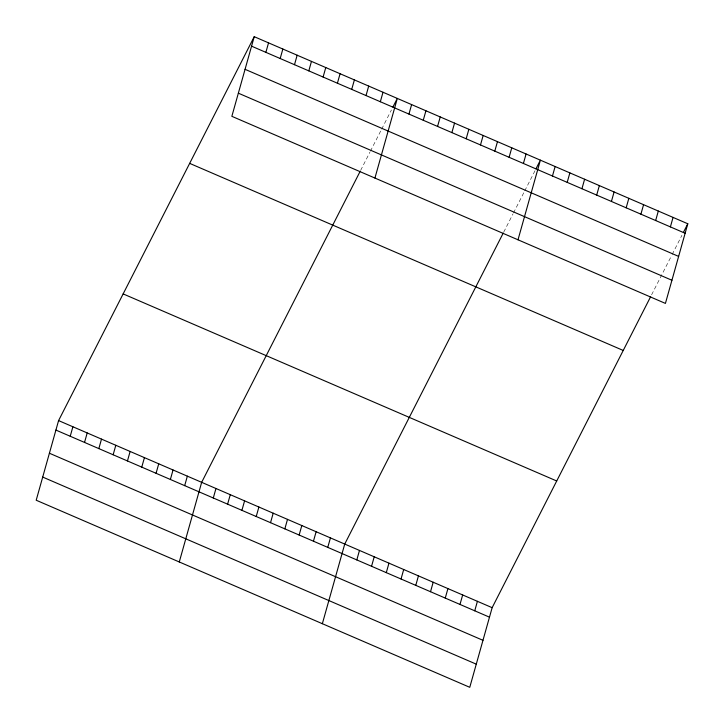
<?xml version="1.0" encoding="UTF-8"?>
<svg xmlns="http://www.w3.org/2000/svg" width="724" height="724" viewBox="0 0 724 724"><rect width="100%" height="100%" fill="white"/><g stroke="black" fill="none" stroke-linecap="round" stroke-linejoin="round"><path stroke-width="0.54" stroke-dasharray="3.62 2.71" d="M360.624 170.412L369.919 152.176M370.407 151.216L381.168 130.094M381.657 129.134L391.44 109.939M503.705 232.142L512.999 213.906M513.488 212.947L524.248 191.833M524.737 190.874L535.498 169.76M651.6 294.795L671.655 255.445M672.144 254.486L681.927 235.291"/><path stroke-width="1.09" d="M254.233 36.689L231.852 116.32L665.419 303.41L687.8 223.77L254.233 36.689L58.581 420.59L36.2 500.23L469.767 687.311L492.148 607.68L650.623 296.713M70.228 436.255L72.889 426.771M84.536 442.427L87.197 432.943M98.844 448.599L101.505 439.115M113.152 454.772L115.813 445.287M127.46 460.944L130.121 451.459M141.768 467.125L144.429 457.64M265.88 52.345L268.541 42.861M156.067 473.297L158.737 463.812M280.188 58.517L282.849 49.033M170.375 479.469L173.045 469.985M294.496 64.698L297.157 55.214M184.683 485.641L187.353 476.157M308.804 70.871L311.465 61.386M179.28 561.969L201.661 482.329L360.136 171.371M323.103 77.043L325.773 67.558M213.299 497.994L215.969 488.501M337.411 83.215L340.081 73.73M227.608 504.166L230.277 494.682M351.719 89.387L354.389 79.902M241.916 510.339L244.585 500.854M366.027 95.568L368.697 86.075M256.224 516.511L258.893 507.026M380.335 101.74L383.005 92.256M270.532 522.683L273.201 513.198M374.923 178.059L397.313 98.428L392.906 107.061M284.84 528.855L287.509 519.37M408.951 114.084L411.621 104.6M299.148 535.036L301.817 525.543M423.259 120.256L425.929 110.772M313.456 541.208L316.126 531.724M437.567 126.428L440.237 116.944M327.764 547.38L330.434 537.896M451.876 132.61L454.545 123.116M322.352 623.708L344.733 544.068L503.216 233.101M466.184 138.782L468.853 129.297M356.814 559.914L359.475 550.43M480.492 144.954L483.161 135.469M371.557 566.277L374.218 556.792M494.8 151.126L497.469 141.642M386.29 572.639L388.96 563.154M509.108 157.298L511.768 147.814M401.033 579.001L403.702 569.507M523.416 163.479L526.077 153.986M415.775 585.354L418.445 575.87M518.004 239.798L540.385 160.167L535.986 168.801M430.518 591.716L433.187 582.232M552.466 176.013L555.127 166.52M445.26 598.078L447.93 588.594M567.2 182.367L569.869 172.882M460.002 604.44L462.663 594.956M581.942 188.729L584.612 179.244M474.745 610.803L477.406 601.318M596.685 195.091L599.354 185.606M611.427 201.453L614.097 191.969M626.169 207.815L628.839 198.331M640.912 214.177L643.573 204.684M655.654 220.539L658.315 211.046M670.397 226.893L673.058 217.408M683.402 232.413L687.8 223.77M251.572 46.173L685.13 233.255M245.065 69.323L678.623 256.405M238.359 93.179L671.926 280.26M189.67 163.38L623.237 350.461M123.152 293.908L556.711 480.989M58.581 420.59L492.148 607.68M55.92 430.083L489.478 617.165M49.413 453.233L482.971 640.315M42.707 477.08L476.274 664.161"/></g></svg>
